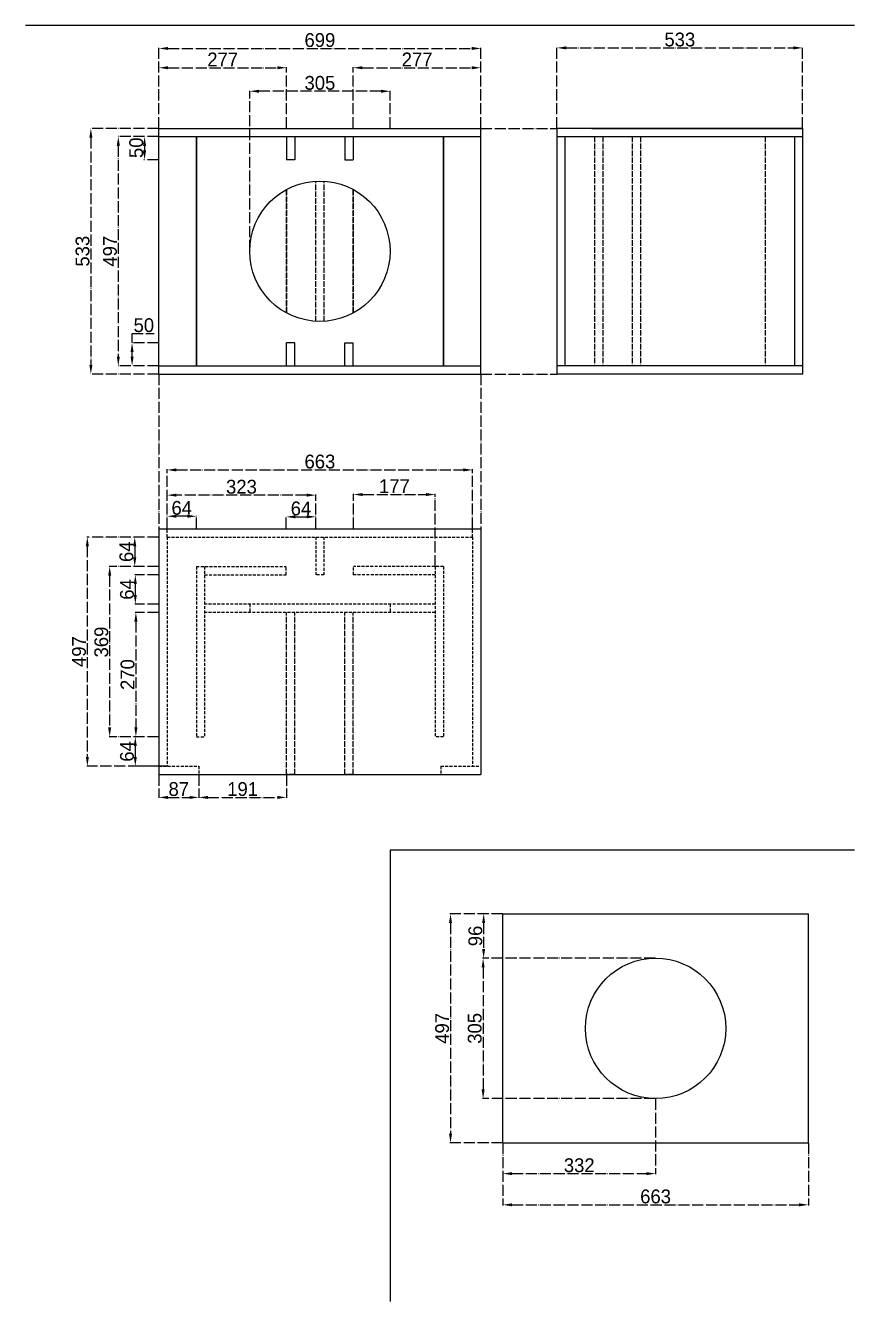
# Model space of a CAD drawing. Header units: millimetres. Extents: x -5727 to 14380, y -5693 to 6274.
# Drawn here: x 4021 to 5821, y -2889 to -119 of the extents above; entities that cross this region are included whole.
import ezdxf

# ---------------------------------------------------------------- set-up
doc = ezdxf.new("R2010")
doc.units = ezdxf.units.MM
for name, pattern in [('ACAD_ISO02W100', [15, 12, -3]), ('ACAD_ISO04W100', [30, 24, -3, 0, -3]), ('HIDDEN', [9.525, 6.35, -3.175])]:
    doc.linetypes.add(name, pattern=pattern)
doc.layers.add('Interior', color=7, linetype='HIDDEN')
doc.layers.add('Linhas apoio', color=8, linetype='ACAD_ISO04W100', transparency=0.3)
doc.dimstyles.new('roy-1', dxfattribs={"dimtxt": 30, "dimasz": 20, "dimexe": 1.25, "dimexo": 0.625, "dimgap": 3, "dimtad": 3, "dimtoh": 1, "dimdec": 0, "dimtxsty": 'Standard', "dimcen": 2.5, "dimadec": 0, "dimazin": 0, "dimtfac": 1, "dimtdec": 0, "dimtmove": 0, "dimatfit": 2, "dimfxl": 1, "dimarcsym": 0})

# ---------------------------------------------------------------- blocks, each defined once
blk = doc.blocks.new('*D117')
at = {"layer": 'Defpoints', "color": 0, "transparency": 16777216}
for p in [(4310.4, -341.8), (4162.8, -875.2), (4310.4, -875.2)]:
    blk.add_point(p, dxfattribs=at)
at = {"layer": 'Linhas apoio', "color": 0, "linetype": 'ACAD_ISO04W100', "lineweight": -2, "transparency": 16777216}
for p, q in [((4309.7, -341.8), (4161.6, -341.8)), ((4162.8, -361.8), (4162.8, -855.2)), ((4309.7, -875.2), (4161.6, -875.2))]:
    blk.add_line(p, q, dxfattribs=at)
at = {"layer": 'Linhas apoio', "color": 0, "transparency": 16777216}
for points in [[(4159.5, -361.8), (4166.1, -361.8), (4162.8, -341.8)], [(4159.5, -855.2), (4166.1, -855.2), (4162.8, -875.2)]]:
    blk.add_solid(points, dxfattribs=at)
at = {"layer": 'Linhas apoio', "color": 0, "transparency": 16777216, "insert": (4144.8, -608.5), "char_height": 30, "attachment_point": 5, "rotation": 90}
blk.add_mtext('533', dxfattribs=at)
blk = doc.blocks.new('*D118')
at = {"layer": 'Defpoints', "color": 0, "transparency": 16777216}
for p in [(4310.4, -359.8), (4222.4, -857.2), (4310.4, -857.2)]:
    blk.add_point(p, dxfattribs=at)
at = {"layer": 'Linhas apoio', "color": 0, "linetype": 'ACAD_ISO04W100', "lineweight": -2, "transparency": 16777216}
for p, q in [((4309.7, -359.8), (4221.1, -359.8)), ((4222.4, -379.8), (4222.4, -837.2)), ((4309.7, -857.2), (4221.1, -857.2))]:
    blk.add_line(p, q, dxfattribs=at)
at = {"layer": 'Linhas apoio', "color": 0, "transparency": 16777216}
for points in [[(4219, -379.8), (4225.7, -379.8), (4222.4, -359.8)], [(4219, -837.2), (4225.7, -837.2), (4222.4, -857.2)]]:
    blk.add_solid(points, dxfattribs=at)
at = {"layer": 'Linhas apoio', "color": 0, "transparency": 16777216, "insert": (4204.4, -608.5), "char_height": 30, "attachment_point": 5, "rotation": 90}
blk.add_mtext('497', dxfattribs=at)
blk = doc.blocks.new('*D119')
at = {"layer": 'Defpoints', "color": 0, "transparency": 16777216}
for p in [(4587.6, -210.2), (4310.4, -341.8), (4587.6, -341.8)]:
    blk.add_point(p, dxfattribs=at)
at = {"layer": 'Linhas apoio', "color": 0, "linetype": 'ACAD_ISO04W100', "lineweight": -2, "transparency": 16777216}
for p, q in [((4310.4, -341.2), (4310.4, -209)), ((4330.4, -210.2), (4567.6, -210.2)), ((4587.6, -341.2), (4587.6, -209))]:
    blk.add_line(p, q, dxfattribs=at)
at = {"layer": 'Linhas apoio', "color": 0, "transparency": 16777216}
for points in [[(4330.4, -206.9), (4330.4, -213.6), (4310.4, -210.2)], [(4567.6, -206.9), (4567.6, -213.6), (4587.6, -210.2)]]:
    blk.add_solid(points, dxfattribs=at)
at = {"layer": 'Linhas apoio', "color": 0, "transparency": 16777216, "insert": (4449, -192.2), "char_height": 30, "attachment_point": 5}
blk.add_mtext('277', dxfattribs=at)
blk = doc.blocks.new('*D120')
at = {"layer": 'Defpoints', "color": 0, "transparency": 16777216}
for p in [(4310.4, -359.8), (4279.4, -409.8), (4310.4, -409.8)]:
    blk.add_point(p, dxfattribs=at)
at = {"layer": 'Linhas apoio', "color": 0, "linetype": 'ACAD_ISO04W100', "lineweight": -2, "transparency": 16777216}
for p, q in [((4309.7, -359.8), (4278.1, -359.8)), ((4279.4, -379.8), (4279.4, -389.8)), ((4309.7, -409.8), (4278.1, -409.8))]:
    blk.add_line(p, q, dxfattribs=at)
at = {"layer": 'Linhas apoio', "color": 0, "transparency": 16777216}
for points in [[(4276, -379.8), (4282.7, -379.8), (4279.4, -359.8)], [(4276, -389.8), (4282.7, -389.8), (4279.4, -409.8)]]:
    blk.add_solid(points, dxfattribs=at)
at = {"layer": 'Linhas apoio', "color": 0, "transparency": 16777216, "insert": (4261.4, -383.9), "char_height": 30, "attachment_point": 5, "rotation": 90}
blk.add_mtext('50', dxfattribs=at)
blk = doc.blocks.new('*D121')
at = {"layer": 'Defpoints', "color": 0, "transparency": 16777216}
for p in [(5009.8, -210.2), (4732.6, -341.8), (5009.8, -341.8)]:
    blk.add_point(p, dxfattribs=at)
at = {"layer": 'Linhas apoio', "color": 0, "linetype": 'ACAD_ISO04W100', "lineweight": -2, "transparency": 16777216}
for p, q in [((4732.6, -341.2), (4732.6, -209)), ((4752.6, -210.2), (4989.8, -210.2)), ((5009.8, -341.2), (5009.8, -209))]:
    blk.add_line(p, q, dxfattribs=at)
at = {"layer": 'Linhas apoio', "color": 0, "transparency": 16777216}
for points in [[(4752.6, -206.9), (4752.6, -213.6), (4732.6, -210.2)], [(4989.8, -206.9), (4989.8, -213.6), (5009.8, -210.2)]]:
    blk.add_solid(points, dxfattribs=at)
at = {"layer": 'Linhas apoio', "color": 0, "transparency": 16777216, "insert": (4871.2, -192.2), "char_height": 30, "attachment_point": 5}
blk.add_mtext('277', dxfattribs=at)
blk = doc.blocks.new('*D123')
at = {"layer": 'Defpoints', "color": 0, "transparency": 16777216}
for p in [(4310.4, -1229), (4155.1, -1726.4), (4328.4, -1726.4)]:
    blk.add_point(p, dxfattribs=at)
at = {"layer": 'Linhas apoio', "color": 0, "linetype": 'ACAD_ISO04W100', "lineweight": -2, "transparency": 16777216}
for p, q in [((4309.7, -1229), (4153.9, -1229)), ((4155.1, -1249), (4155.1, -1706.4)), ((4327.7, -1726.4), (4153.9, -1726.4))]:
    blk.add_line(p, q, dxfattribs=at)
at = {"layer": 'Linhas apoio', "color": 0, "transparency": 16777216}
for points in [[(4151.8, -1249), (4158.5, -1249), (4155.1, -1229)], [(4151.8, -1706.4), (4158.5, -1706.4), (4155.1, -1726.4)]]:
    blk.add_solid(points, dxfattribs=at)
at = {"layer": 'Linhas apoio', "color": 0, "transparency": 16777216, "insert": (4137.1, -1477.7), "char_height": 30, "attachment_point": 5, "rotation": 90}
blk.add_mtext('497', dxfattribs=at)
blk = doc.blocks.new('*D124')
at = {"layer": 'Defpoints', "color": 0, "transparency": 16777216}
for p in [(4310.4, -1293), (4203.6, -1662.4), (4310.4, -1662.4)]:
    blk.add_point(p, dxfattribs=at)
at = {"layer": 'Linhas apoio', "color": 0, "linetype": 'ACAD_ISO04W100', "lineweight": -2, "transparency": 16777216}
for p, q in [((4309.7, -1293), (4202.4, -1293)), ((4203.6, -1313), (4203.6, -1642.4)), ((4309.7, -1662.4), (4202.4, -1662.4))]:
    blk.add_line(p, q, dxfattribs=at)
at = {"layer": 'Linhas apoio', "color": 0, "transparency": 16777216}
for points in [[(4200.3, -1313), (4207, -1313), (4203.6, -1293)], [(4200.3, -1642.4), (4207, -1642.4), (4203.6, -1662.4)]]:
    blk.add_solid(points, dxfattribs=at)
at = {"layer": 'Linhas apoio', "color": 0, "transparency": 16777216, "insert": (4185.6, -1457), "char_height": 30, "attachment_point": 5, "rotation": 90}
blk.add_mtext('369', dxfattribs=at)
blk = doc.blocks.new('*D125')
at = {"layer": 'Defpoints', "color": 0, "transparency": 16777216}
for p in [(4310.4, -1311), (4259.3, -1374.5), (4310.4, -1374.5)]:
    blk.add_point(p, dxfattribs=at)
at = {"layer": 'Linhas apoio', "color": 0, "linetype": 'ACAD_ISO04W100', "lineweight": -2, "transparency": 16777216}
for p, q in [((4309.7, -1311), (4258.1, -1311)), ((4259.3, -1331), (4259.3, -1354.5)), ((4309.7, -1374.5), (4258.1, -1374.5))]:
    blk.add_line(p, q, dxfattribs=at)
at = {"layer": 'Linhas apoio', "color": 0, "transparency": 16777216}
for points in [[(4256, -1331), (4262.6, -1331), (4259.3, -1311)], [(4256, -1354.5), (4262.6, -1354.5), (4259.3, -1374.5)]]:
    blk.add_solid(points, dxfattribs=at)
at = {"layer": 'Linhas apoio', "color": 0, "transparency": 16777216, "insert": (4241.3, -1342.8), "char_height": 30, "attachment_point": 5, "rotation": 90}
blk.add_mtext('64', dxfattribs=at)
blk = doc.blocks.new('*D126')
at = {"layer": 'Defpoints', "color": 0, "transparency": 16777216}
for p in [(4310.4, -1392.5), (4260.6, -1662.4), (4310.4, -1662.4)]:
    blk.add_point(p, dxfattribs=at)
at = {"layer": 'Linhas apoio', "color": 0, "linetype": 'ACAD_ISO04W100', "lineweight": -2, "transparency": 16777216}
for p, q in [((4309.7, -1392.5), (4259.3, -1392.5)), ((4260.6, -1412.5), (4260.6, -1642.4)), ((4309.7, -1662.4), (4259.3, -1662.4))]:
    blk.add_line(p, q, dxfattribs=at)
at = {"layer": 'Linhas apoio', "color": 0, "transparency": 16777216}
for points in [[(4257.2, -1412.5), (4263.9, -1412.5), (4260.6, -1392.5)], [(4257.2, -1642.4), (4263.9, -1642.4), (4260.6, -1662.4)]]:
    blk.add_solid(points, dxfattribs=at)
at = {"layer": 'Linhas apoio', "color": 0, "transparency": 16777216, "insert": (4242.6, -1527.5), "char_height": 30, "attachment_point": 5, "rotation": 90}
blk.add_mtext('270', dxfattribs=at)
blk = doc.blocks.new('*D127')
at = {"layer": 'Defpoints', "color": 0, "transparency": 16777216}
for p in [(4651.3, -1185.1), (4586.8, -1211), (4651.3, -1211)]:
    blk.add_point(p, dxfattribs=at)
at = {"layer": 'Linhas apoio', "color": 0, "linetype": 'ACAD_ISO04W100', "lineweight": -2, "transparency": 16777216}
for p, q in [((4586.8, -1210.4), (4586.8, -1183.9)), ((4606.8, -1185.1), (4631.3, -1185.1)), ((4651.3, -1210.4), (4651.3, -1183.9))]:
    blk.add_line(p, q, dxfattribs=at)
at = {"layer": 'Linhas apoio', "color": 0, "transparency": 16777216}
for points in [[(4606.8, -1181.8), (4606.8, -1188.4), (4586.8, -1185.1)], [(4631.3, -1181.8), (4631.3, -1188.4), (4651.3, -1185.1)]]:
    blk.add_solid(points, dxfattribs=at)
at = {"layer": 'Linhas apoio', "color": 0, "transparency": 16777216, "insert": (4619, -1167.1), "char_height": 30, "attachment_point": 5}
blk.add_mtext('64', dxfattribs=at)
blk = doc.blocks.new('*D128')
at = {"layer": 'Defpoints', "color": 0, "transparency": 16777216}
for p in [(4310.4, -1229), (4258.1, -1293), (4310.4, -1293)]:
    blk.add_point(p, dxfattribs=at)
at = {"layer": 'Linhas apoio', "color": 0, "linetype": 'ACAD_ISO04W100', "lineweight": -2, "transparency": 16777216}
for p, q in [((4309.7, -1229), (4256.8, -1229)), ((4258.1, -1249), (4258.1, -1273)), ((4309.7, -1293), (4256.8, -1293))]:
    blk.add_line(p, q, dxfattribs=at)
at = {"layer": 'Linhas apoio', "color": 0, "transparency": 16777216}
for points in [[(4254.7, -1249), (4261.4, -1249), (4258.1, -1229)], [(4254.7, -1273), (4261.4, -1273), (4258.1, -1293)]]:
    blk.add_solid(points, dxfattribs=at)
at = {"layer": 'Linhas apoio', "color": 0, "transparency": 16777216, "insert": (4240.1, -1261), "char_height": 30, "attachment_point": 5, "rotation": 90}
blk.add_mtext('64', dxfattribs=at)
blk = doc.blocks.new('*D129')
at = {"layer": 'Defpoints', "color": 0, "transparency": 16777216}
for p in [(4328.4, -1183.9), (4328.4, -1211), (4391.9, -1211)]:
    blk.add_point(p, dxfattribs=at)
at = {"layer": 'Linhas apoio', "color": 0, "linetype": 'ACAD_ISO04W100', "lineweight": -2, "transparency": 16777216}
for p, q in [((4328.4, -1210.4), (4328.4, -1182.6)), ((4371.9, -1183.9), (4348.4, -1183.9)), ((4391.9, -1210.4), (4391.9, -1182.6))]:
    blk.add_line(p, q, dxfattribs=at)
at = {"layer": 'Linhas apoio', "color": 0, "transparency": 16777216}
for points in [[(4348.4, -1180.5), (4348.4, -1187.2), (4328.4, -1183.9)], [(4371.9, -1180.5), (4371.9, -1187.2), (4391.9, -1183.9)]]:
    blk.add_solid(points, dxfattribs=at)
at = {"layer": 'Linhas apoio', "color": 0, "transparency": 16777216, "insert": (4360.1, -1165.9), "char_height": 30, "attachment_point": 5}
blk.add_mtext('64', dxfattribs=at)
blk = doc.blocks.new('*D135')
at = {"layer": 'Defpoints', "color": 0, "transparency": 16777216}
for p in [(4328.4, -1138), (4328.4, -1211), (4651.3, -1211)]:
    blk.add_point(p, dxfattribs=at)
at = {"layer": 'Linhas apoio', "color": 0, "linetype": 'ACAD_ISO04W100', "lineweight": -2, "transparency": 16777216}
for p, q in [((4328.4, -1210.4), (4328.4, -1136.7)), ((4631.3, -1138), (4348.4, -1138)), ((4651.3, -1210.4), (4651.3, -1136.7))]:
    blk.add_line(p, q, dxfattribs=at)
at = {"layer": 'Linhas apoio', "color": 0, "transparency": 16777216}
for points in [[(4348.4, -1134.7), (4348.4, -1141.3), (4328.4, -1138)], [(4631.3, -1134.7), (4631.3, -1141.3), (4651.3, -1138)]]:
    blk.add_solid(points, dxfattribs=at)
at = {"layer": 'Linhas apoio', "color": 0, "transparency": 16777216, "insert": (4489.8, -1120), "char_height": 30, "attachment_point": 5}
blk.add_mtext('323', dxfattribs=at)
blk = doc.blocks.new('*D136')
at = {"layer": 'Defpoints', "color": 0, "transparency": 16777216}
for p in [(4507.7, -261.2), (4812.5, -341.8), (4507.7, -608.5)]:
    blk.add_point(p, dxfattribs=at)
at = {"layer": 'Linhas apoio', "color": 0, "linetype": 'ACAD_ISO04W100', "lineweight": -2, "transparency": 16777216}
for p, q in [((4507.7, -607.9), (4507.7, -260)), ((4792.5, -261.2), (4527.7, -261.2)), ((4812.5, -341.2), (4812.5, -260))]:
    blk.add_line(p, q, dxfattribs=at)
at = {"layer": 'Linhas apoio', "color": 0, "transparency": 16777216}
for points in [[(4527.7, -257.9), (4527.7, -264.6), (4507.7, -261.2)], [(4792.5, -257.9), (4792.5, -264.6), (4812.5, -261.2)]]:
    blk.add_solid(points, dxfattribs=at)
at = {"layer": 'Linhas apoio', "color": 0, "transparency": 16777216, "insert": (4660.1, -243.2), "char_height": 30, "attachment_point": 5}
blk.add_mtext('305', dxfattribs=at)
blk = doc.blocks.new('*D137')
at = {"layer": 'Defpoints', "color": 0, "transparency": 16777216}
for p in [(4310.4, -1662.4), (4259.3, -1726.4), (4310.4, -1726.4)]:
    blk.add_point(p, dxfattribs=at)
at = {"layer": 'Linhas apoio', "color": 0, "linetype": 'ACAD_ISO04W100', "lineweight": -2, "transparency": 16777216}
for p, q in [((4309.7, -1662.4), (4258.1, -1662.4)), ((4259.3, -1682.4), (4259.3, -1706.4)), ((4309.7, -1726.4), (4258.1, -1726.4))]:
    blk.add_line(p, q, dxfattribs=at)
at = {"layer": 'Linhas apoio', "color": 0, "transparency": 16777216}
for points in [[(4256, -1682.4), (4262.6, -1682.4), (4259.3, -1662.4)], [(4256, -1706.4), (4262.6, -1706.4), (4259.3, -1726.4)]]:
    blk.add_solid(points, dxfattribs=at)
at = {"layer": 'Linhas apoio', "color": 0, "transparency": 16777216, "insert": (4241.3, -1694.4), "char_height": 30, "attachment_point": 5, "rotation": 90}
blk.add_mtext('64', dxfattribs=at)
blk = doc.blocks.new('*D138')
at = {"layer": 'Defpoints', "color": 0, "transparency": 16777216}
for p in [(5009.8, -168.3), (4310.4, -341.8), (5009.8, -341.8)]:
    blk.add_point(p, dxfattribs=at)
at = {"layer": 'Linhas apoio', "color": 0, "linetype": 'ACAD_ISO04W100', "lineweight": -2, "transparency": 16777216}
for p, q in [((4310.4, -341.2), (4310.4, -167.1)), ((4330.4, -168.3), (4989.8, -168.3)), ((5009.8, -341.2), (5009.8, -167.1))]:
    blk.add_line(p, q, dxfattribs=at)
at = {"layer": 'Linhas apoio', "color": 0, "transparency": 16777216}
for points in [[(4330.4, -165), (4330.4, -171.6), (4310.4, -168.3)], [(4989.8, -165), (4989.8, -171.6), (5009.8, -168.3)]]:
    blk.add_solid(points, dxfattribs=at)
at = {"layer": 'Linhas apoio', "color": 0, "transparency": 16777216, "insert": (4660.1, -150.3), "char_height": 30, "attachment_point": 5}
blk.add_mtext('699', dxfattribs=at)
blk = doc.blocks.new('*D140')
at = {"layer": 'Defpoints', "color": 0, "transparency": 16777216}
for p in [(5057.3, -2046.9), (4943.7, -2544.3), (5057.3, -2544.3)]:
    blk.add_point(p, dxfattribs=at)
at = {"layer": 'Linhas apoio', "color": 0, "linetype": 'ACAD_ISO04W100', "lineweight": -2, "transparency": 16777216}
for p, q in [((5056.7, -2046.9), (4942.5, -2046.9)), ((4943.7, -2066.9), (4943.7, -2524.3)), ((5056.7, -2544.3), (4942.5, -2544.3))]:
    blk.add_line(p, q, dxfattribs=at)
at = {"layer": 'Linhas apoio', "color": 0, "transparency": 16777216}
for points in [[(4940.4, -2066.9), (4947, -2066.9), (4943.7, -2046.9)], [(4940.4, -2524.3), (4947, -2524.3), (4943.7, -2544.3)]]:
    blk.add_solid(points, dxfattribs=at)
at = {"layer": 'Linhas apoio', "color": 0, "transparency": 16777216, "insert": (4925.7, -2295.6), "char_height": 30, "attachment_point": 5, "rotation": 90}
blk.add_mtext('497', dxfattribs=at)
blk = doc.blocks.new('*D141')
at = {"layer": 'Defpoints', "color": 0, "transparency": 16777216}
for p in [(5389, -2143.2), (5014.5, -2448), (5389, -2448)]:
    blk.add_point(p, dxfattribs=at)
at = {"layer": 'Linhas apoio', "color": 0, "linetype": 'ACAD_ISO04W100', "lineweight": -2, "transparency": 16777216}
for p, q in [((5388.4, -2143.2), (5013.3, -2143.2)), ((5014.5, -2163.2), (5014.5, -2428)), ((5388.4, -2448), (5013.3, -2448))]:
    blk.add_line(p, q, dxfattribs=at)
at = {"layer": 'Linhas apoio', "color": 0, "transparency": 16777216}
for points in [[(5011.2, -2163.2), (5017.8, -2163.2), (5014.5, -2143.2)], [(5011.2, -2428), (5017.8, -2428), (5014.5, -2448)]]:
    blk.add_solid(points, dxfattribs=at)
at = {"layer": 'Linhas apoio', "color": 0, "transparency": 16777216, "insert": (4996.5, -2295.6), "char_height": 30, "attachment_point": 5, "rotation": 90}
blk.add_mtext('305', dxfattribs=at)
blk = doc.blocks.new('*D142')
at = {"layer": 'Defpoints', "color": 0, "transparency": 16777216}
for p in [(5057.3, -2544.3), (5720.7, -2544.3), (5720.7, -2678.7)]:
    blk.add_point(p, dxfattribs=at)
at = {"layer": 'Linhas apoio', "color": 0, "linetype": 'ACAD_ISO04W100', "lineweight": -2, "transparency": 16777216}
for p, q in [((5057.3, -2544.9), (5057.3, -2679.9)), ((5720.7, -2544.9), (5720.7, -2679.9)), ((5077.3, -2678.7), (5700.7, -2678.7))]:
    blk.add_line(p, q, dxfattribs=at)
at = {"layer": 'Linhas apoio', "color": 0, "transparency": 16777216}
for points in [[(5077.3, -2675.4), (5077.3, -2682), (5057.3, -2678.7)], [(5700.7, -2675.4), (5700.7, -2682), (5720.7, -2678.7)]]:
    blk.add_solid(points, dxfattribs=at)
at = {"layer": 'Linhas apoio', "color": 0, "transparency": 16777216, "insert": (5389, -2660.7), "char_height": 30, "attachment_point": 5}
blk.add_mtext('663', dxfattribs=at)
blk = doc.blocks.new('*D143')
at = {"layer": 'Defpoints', "color": 0, "transparency": 16777216}
for p in [(5389, -2448), (5057.3, -2544.3), (5389, -2611)]:
    blk.add_point(p, dxfattribs=at)
at = {"layer": 'Linhas apoio', "color": 0, "linetype": 'ACAD_ISO04W100', "lineweight": -2, "transparency": 16777216}
for p, q in [((5389, -2448.6), (5389, -2612.2)), ((5057.3, -2544.9), (5057.3, -2612.2)), ((5077.3, -2611), (5369, -2611))]:
    blk.add_line(p, q, dxfattribs=at)
at = {"layer": 'Linhas apoio', "color": 0, "transparency": 16777216}
for points in [[(5077.3, -2607.7), (5077.3, -2614.3), (5057.3, -2611)], [(5369, -2607.7), (5369, -2614.3), (5389, -2611)]]:
    blk.add_solid(points, dxfattribs=at)
at = {"layer": 'Linhas apoio', "color": 0, "transparency": 16777216, "insert": (5223.2, -2593), "char_height": 30, "attachment_point": 5}
blk.add_mtext('332', dxfattribs=at)
blk = doc.blocks.new('*D144')
at = {"layer": 'Defpoints', "color": 0, "transparency": 16777216}
for p in [(5057.3, -2046.9), (5015.7, -2143.2), (5057.3, -2143.2)]:
    blk.add_point(p, dxfattribs=at)
at = {"layer": 'Linhas apoio', "color": 0, "linetype": 'ACAD_ISO04W100', "lineweight": -2, "transparency": 16777216}
for p, q in [((5056.7, -2046.9), (5014.4, -2046.9)), ((5015.7, -2066.9), (5015.7, -2123.2)), ((5056.7, -2143.2), (5014.4, -2143.2))]:
    blk.add_line(p, q, dxfattribs=at)
at = {"layer": 'Linhas apoio', "color": 0, "transparency": 16777216}
for points in [[(5012.3, -2066.9), (5019, -2066.9), (5015.7, -2046.9)], [(5012.3, -2123.2), (5019, -2123.2), (5015.7, -2143.2)]]:
    blk.add_solid(points, dxfattribs=at)
at = {"layer": 'Linhas apoio', "color": 0, "transparency": 16777216, "insert": (4997.7, -2095), "char_height": 30, "attachment_point": 5, "rotation": 90}
blk.add_mtext('96', dxfattribs=at)
blk = doc.blocks.new('*D202')
at = {"layer": 'Defpoints', "color": 0, "transparency": 16777216}
for p in [(4910.3, -1136.7), (4733.3, -1211), (4910.3, -1293)]:
    blk.add_point(p, dxfattribs=at)
at = {"layer": 'Linhas apoio', "color": 0, "linetype": 'ACAD_ISO04W100', "lineweight": -2, "transparency": 16777216}
for p, q in [((4733.3, -1210.4), (4733.3, -1135.5)), ((4910.3, -1292.4), (4910.3, -1135.5)), ((4753.3, -1136.7), (4890.3, -1136.7))]:
    blk.add_line(p, q, dxfattribs=at)
at = {"layer": 'Linhas apoio', "color": 0, "transparency": 16777216}
for points in [[(4753.3, -1133.4), (4753.3, -1140.1), (4733.3, -1136.7)], [(4890.3, -1133.4), (4890.3, -1140.1), (4910.3, -1136.7)]]:
    blk.add_solid(points, dxfattribs=at)
at = {"layer": 'Linhas apoio', "color": 0, "transparency": 16777216, "insert": (4821.8, -1118.7), "char_height": 30, "attachment_point": 5}
blk.add_mtext('177', dxfattribs=at)
blk = doc.blocks.new('*D265')
at = {"layer": 'Defpoints', "color": 0, "transparency": 16777216}
for p in [(5708.3, -167.1), (5174.9, -341.8), (5708.3, -341.8)]:
    blk.add_point(p, dxfattribs=at)
at = {"layer": 'Linhas apoio', "color": 0, "linetype": 'ACAD_ISO04W100', "lineweight": -2, "transparency": 16777216}
for p, q in [((5174.9, -341.2), (5174.9, -165.8)), ((5708.3, -341.2), (5708.3, -165.8)), ((5194.9, -167.1), (5688.3, -167.1))]:
    blk.add_line(p, q, dxfattribs=at)
at = {"layer": 'Linhas apoio', "color": 0, "transparency": 16777216}
for points in [[(5194.9, -163.7), (5194.9, -170.4), (5174.9, -167.1)], [(5688.3, -163.7), (5688.3, -170.4), (5708.3, -167.1)]]:
    blk.add_solid(points, dxfattribs=at)
at = {"layer": 'Linhas apoio', "color": 0, "transparency": 16777216, "insert": (5441.6, -149.1), "char_height": 30, "attachment_point": 5}
blk.add_mtext('533', dxfattribs=at)
blk = doc.blocks.new('*D266')
at = {"layer": 'Defpoints', "color": 0, "transparency": 16777216}
for p in [(4991.8, -1083.3), (4328.4, -1211), (4991.8, -1211)]:
    blk.add_point(p, dxfattribs=at)
at = {"layer": 'Linhas apoio', "color": 0, "linetype": 'ACAD_ISO04W100', "lineweight": -2, "transparency": 16777216}
for p, q in [((4328.4, -1210.4), (4328.4, -1082)), ((4348.4, -1083.3), (4971.8, -1083.3)), ((4991.8, -1210.4), (4991.8, -1082))]:
    blk.add_line(p, q, dxfattribs=at)
at = {"layer": 'Linhas apoio', "color": 0, "transparency": 16777216}
for points in [[(4348.4, -1080), (4348.4, -1086.6), (4328.4, -1083.3)], [(4971.8, -1080), (4971.8, -1086.6), (4991.8, -1083.3)]]:
    blk.add_solid(points, dxfattribs=at)
at = {"layer": 'Linhas apoio', "color": 0, "transparency": 16777216, "insert": (4660.1, -1065.3), "char_height": 30, "attachment_point": 5}
blk.add_mtext('663', dxfattribs=at)
blk = doc.blocks.new('*D269')
at = {"layer": 'Defpoints', "color": 0, "transparency": 16777216}
for p in [(4397, -1744.4), (4587.6, -1744.4), (4587.6, -1794.3)]:
    blk.add_point(p, dxfattribs=at)
at = {"layer": 'Linhas apoio', "color": 0, "linetype": 'ACAD_ISO04W100', "lineweight": -2, "transparency": 16777216}
for p, q in [((4397, -1745.1), (4397, -1795.5)), ((4587.6, -1745.1), (4587.6, -1795.5)), ((4417, -1794.3), (4567.6, -1794.3))]:
    blk.add_line(p, q, dxfattribs=at)
at = {"layer": 'Linhas apoio', "color": 0, "transparency": 16777216}
for points in [[(4417, -1790.9), (4417, -1797.6), (4397, -1794.3)], [(4567.6, -1790.9), (4567.6, -1797.6), (4587.6, -1794.3)]]:
    blk.add_solid(points, dxfattribs=at)
at = {"layer": 'Linhas apoio', "color": 0, "transparency": 16777216, "insert": (4492.3, -1776.3), "char_height": 30, "attachment_point": 5}
blk.add_mtext('191', dxfattribs=at)
blk = doc.blocks.new('*D270')
at = {"layer": 'Defpoints', "color": 0, "transparency": 16777216}
for p in [(4310.4, -1744.4), (4397, -1744.4), (4397, -1794.3)]:
    blk.add_point(p, dxfattribs=at)
at = {"layer": 'Linhas apoio', "color": 0, "linetype": 'ACAD_ISO04W100', "lineweight": -2, "transparency": 16777216}
for p, q in [((4310.4, -1745.1), (4310.4, -1795.5)), ((4397, -1745.1), (4397, -1795.5)), ((4330.4, -1794.3), (4377, -1794.3))]:
    blk.add_line(p, q, dxfattribs=at)
at = {"layer": 'Linhas apoio', "color": 0, "transparency": 16777216}
for points in [[(4330.4, -1790.9), (4330.4, -1797.6), (4310.4, -1794.3)], [(4377, -1790.9), (4377, -1797.6), (4397, -1794.3)]]:
    blk.add_solid(points, dxfattribs=at)
at = {"layer": 'Linhas apoio', "color": 0, "transparency": 16777216, "insert": (4353.7, -1776.3), "char_height": 30, "attachment_point": 5}
blk.add_mtext('87', dxfattribs=at)
blk = doc.blocks.new('*D271')
at = {"layer": 'Defpoints', "color": 0, "transparency": 16777216}
for p in [(4252.3, -807.2), (4310.4, -807.2), (4310.4, -857.2)]:
    blk.add_point(p, dxfattribs=at)
at = {"layer": 'Linhas apoio', "color": 0, "linetype": 'ACAD_ISO04W100', "lineweight": -2, "transparency": 16777216}
for p, q in [((4252.3, -807.2), (4252.3, -787.2)), ((4252.3, -787.2), (4300.3, -787.2)), ((4309.7, -807.2), (4251.1, -807.2)), ((4252.3, -837.2), (4252.3, -827.2)), ((4309.7, -857.2), (4251.1, -857.2))]:
    blk.add_line(p, q, dxfattribs=at)
at = {"layer": 'Linhas apoio', "color": 0, "transparency": 16777216}
for points in [[(4249, -827.2), (4255.6, -827.2), (4252.3, -807.2)], [(4249, -837.2), (4255.6, -837.2), (4252.3, -857.2)]]:
    blk.add_solid(points, dxfattribs=at)
at = {"layer": 'Linhas apoio', "color": 0, "transparency": 16777216, "insert": (4277.8, -769.2), "char_height": 30, "attachment_point": 5}
blk.add_mtext('50', dxfattribs=at)

msp = doc.modelspace()

# ---------------------------------------------------------------- linework, layer by layer
for p, q in [((5820.886, -118.531), (4020.886, -118.531)), ((4310.372, -875.202), (4310.372, -341.802)), ((4310.372, -341.802), (5009.772, -341.802)), ((4310.372, -359.802), (5009.772, -359.802)), ((4391.872, -857.202), (4391.872, -359.802)), ((4391.872, -359.802), (4391.872, -857.202)), ((4587.572, -359.802), (4587.572, -409.802)), ((4605.572, -359.802), (4605.572, -409.802)), ((4714.572, -359.802), (4714.572, -409.802)), ((4732.572, -359.802), (4732.572, -409.802)), ((4928.272, -857.202), (4928.272, -359.802)), ((4928.272, -359.802), (4928.272, -857.202)), ((5009.772, -875.202), (5009.772, -341.802)), ((5174.948, -875.202), (5174.948, -341.802)), ((5708.348, -341.802), (5174.948, -341.802)), ((5174.948, -359.802), (5708.348, -359.802)), ((5192.948, -857.202), (5192.948, -359.802)), ((5250.348, -341.802), (5708.348, -341.802)), ((5690.348, -359.802), (5690.348, -857.202)), ((5708.348, -341.802), (5708.348, -875.202)), ((4605.572, -409.802), (4587.572, -409.802)), ((4714.572, -409.802), (4732.572, -409.802)), ((5009.772, -875.202), (5009.772, -571.202)), ((4587.572, -857.202), (4587.572, -807.202)), ((4605.572, -807.202), (4587.572, -807.202)), ((4605.572, -857.202), (4605.572, -807.202)), ((4714.572, -857.202), (4714.572, -807.202)), ((4714.572, -807.202), (4732.572, -807.202)), ((4732.572, -857.202), (4732.572, -807.202)), ((4310.372, -857.202), (5009.772, -857.202)), ((5708.348, -857.202), (5174.948, -857.202)), ((4310.372, -875.202), (5009.772, -875.202)), ((5708.348, -875.202), (5174.948, -875.202)), ((4310.372, -1211.03), (5009.772, -1211.03)), ((4310.372, -1211.03), (4310.372, -1744.43)), ((5009.772, -1211.03), (5009.772, -1744.43)), ((4310.372, -1744.43), (4396.978, -1744.43)), ((4396.978, -1744.43), (4922.772, -1744.43)), ((4922.772, -1744.43), (5009.772, -1744.43)), ((5820.886, -1908.998), (4812.88, -1908.998)), ((4812.88, -1908.998), (4812.88, -2888.531)), ((5057.314, -2544.291), (5057.314, -2046.891)), ((5057.314, -2046.891), (5720.714, -2046.891)), ((5720.714, -2544.291), (5720.714, -2046.891)), ((5057.314, -2544.291), (5720.714, -2544.291))]:
    msp.add_line(p, q)
at = {"linetype": 'ACAD_ISO02W100', "transparency": 33554585}
for p, q in [((5256.448, -359.802), (5256.448, -857.202)), ((5274.448, -359.802), (5274.448, -857.202)), ((5337.948, -359.802), (5337.948, -857.202)), ((5355.948, -359.802), (5355.948, -857.202)), ((5626.848, -359.802), (5626.848, -857.202)), ((4651.072, -760.636), (4651.072, -456.368)), ((4669.072, -760.636), (4669.072, -456.368)), ((4587.572, -742.553), (4587.572, -474.452)), ((4587.572, -474.452), (4587.572, -742.553)), ((4732.572, -742.553), (4732.572, -474.452)), ((4732.572, -474.452), (4732.572, -742.553))]:
    msp.add_line(p, q, dxfattribs=at)
at = {"linetype": 'ACAD_ISO02W100'}
for p, q in [((4605.572, -1744.43), (4587.572, -1744.43)), ((4732.572, -1744.43), (4714.572, -1744.43))]:
    msp.add_line(p, q, dxfattribs=at)
for centre in [(4660.072, -608.502), (5389.014, -2295.591)]:
    msp.add_circle(centre, 152.4)
at = {"layer": 'Interior'}
for p, q in [((4328.372, -1229.03), (4328.372, -1211.03)), ((4991.772, -1229.03), (4991.772, -1211.03)), ((4328.372, -1229.03), (4991.772, -1229.03)), ((4328.372, -1229.03), (4328.372, -1726.43)), ((4651.269, -1229.03), (4651.269, -1311.03)), ((4668.779, -1229.03), (4668.875, -1311.03)), ((4991.772, -1229.03), (4991.772, -1726.43)), ((4391.872, -1293.03), (4391.872, -1662.43)), ((4391.872, -1293.03), (4586.816, -1293.03)), ((4409.872, -1293.03), (4409.872, -1662.43)), ((4586.816, -1311.03), (4586.816, -1293.03)), ((4928.272, -1293.03), (4733.327, -1293.03)), ((4733.327, -1311.03), (4733.327, -1293.03)), ((4910.272, -1293.03), (4910.272, -1662.43)), ((4928.272, -1293.03), (4928.272, -1662.43)), ((4409.872, -1311.03), (4586.816, -1311.03)), ((4668.875, -1311.03), (4651.269, -1311.03)), ((4910.272, -1311.03), (4733.327, -1311.03)), ((4910.272, -1374.53), (4409.872, -1374.53)), ((4507.672, -1374.53), (4507.672, -1392.53)), ((4812.472, -1374.53), (4812.472, -1392.53)), ((4910.272, -1392.53), (4409.872, -1392.53)), ((4391.872, -1662.43), (4409.872, -1662.43)), ((4928.272, -1662.43), (4910.272, -1662.43)), ((4310.372, -1726.43), (4396.978, -1726.43)), ((4396.978, -1726.43), (4396.978, -1744.43)), ((4922.772, -1726.43), (5009.772, -1726.43)), ((4922.772, -1726.43), (4922.772, -1744.43))]:
    msp.add_line(p, q, dxfattribs=at)
at = {"layer": 'Interior', "linetype": 'ACAD_ISO02W100'}
for p, q in [((4587.572, -1744.43), (4587.572, -1392.53)), ((4605.572, -1744.43), (4605.572, -1392.53)), ((4714.572, -1744.43), (4714.572, -1392.53)), ((4732.572, -1744.43), (4732.572, -1392.53))]:
    msp.add_line(p, q, dxfattribs=at)
at = {"layer": 'Linhas apoio'}
for p, q in [((5009.772, -341.802), (5174.948, -341.802)), ((4310.372, -875.202), (4310.372, -1211.03)), ((5009.772, -875.202), (5009.772, -1211.03)), ((5009.772, -875.202), (5174.948, -875.202)), ((4396.978, -1744.43), (4922.772, -1744.43))]:
    msp.add_line(p, q, dxfattribs=at)

# ---------------------------------------------------------------- dimensions: what is measured, and where the dimension line sits
for base, p1, p2, picture, middle in [((5009.772, -168.309), (4310.372, -341.802), (5009.772, -341.802), '*D138', (4660.072, -150.309)), ((5708.348, -167.059), (5174.948, -341.802), (5708.348, -341.802), '*D265', (5441.648, -149.059)), ((4587.572, -210.235), (4310.372, -341.802), (4587.572, -341.802), '*D119', (4448.972, -192.235)), ((5009.772, -210.235), (4732.572, -341.802), (5009.772, -341.802), '*D121', (4871.172, -192.235)), ((4507.672, -261.233), (4812.472, -341.802), (4507.672, -608.502), '*D136', (4660.072, -243.233)), ((4991.772, -1083.289), (4328.372, -1211.03), (4991.772, -1211.03), '*D266', (4660.072, -1065.289)), ((4328.372, -1137.995), (4651.269, -1211.03), (4328.372, -1211.03), '*D135', (4489.82, -1119.995)), ((4910.272, -1136.745), (4733.327, -1211.03), (4910.272, -1293.03), '*D202', (4821.799, -1118.745)), ((4328.371794082, -1183.862316701), (4391.871794082, -1211.030156405), (4328.371794082, -1211.030156405), '*D129', (4360.121794082, -1165.862316701)), ((4651.269, -1185.112), (4586.816, -1211.03), (4651.269, -1211.03), '*D127', (4619.043, -1167.112)), ((4396.978, -1794.259), (4310.372, -1744.43), (4396.978, -1744.43), '*D270', (4353.675, -1776.259)), ((4587.572, -1794.259), (4396.978, -1744.43), (4587.572, -1744.43), '*D269', (4492.275, -1776.259)), ((5389.014, -2610.997), (5057.314, -2544.291), (5389.014, -2447.991), '*D143', (5223.164, -2592.997)), ((5720.714, -2678.69), (5057.314, -2544.291), (5720.714, -2544.291), '*D142', (5389.014, -2660.69))]:
    dim = msp.add_linear_dim(base=base, p1=p1, p2=p2, dimstyle='roy-1', dxfattribs=at)
    dim.commit()
    dim.dimension.update_dxf_attribs({"geometry": picture, "text_midpoint": middle})
for base, p1, p2, picture, middle in [((4162.804, -875.202), (4310.372, -341.802), (4310.372, -875.202), '*D117', (4144.804, -608.502)), ((4222.358, -857.202), (4310.372, -359.802), (4310.372, -857.202), '*D118', (4204.358, -608.502)), ((4252.304, -807.202), (4310.372, -857.202), (4310.372, -807.202), '*D271', (4277.804, -769.202)), ((4258.066, -1293.03), (4310.372, -1229.03), (4310.372, -1293.03), '*D128', (4240.066, -1261.03)), ((4259.316417109, -1374.530156405), (4310.371794082, -1311.030156405), (4310.371794082, -1374.530156405), '*D125', (4241.316417109, -1342.780156405)), ((4259.316, -1726.43), (4310.372, -1662.43), (4310.372, -1726.43), '*D137', (4241.316, -1694.43)), ((5015.659, -2143.191), (5057.314, -2046.891), (5057.314, -2143.191), '*D144', (4997.659, -2095.041)), ((5014.502, -2447.991), (5389.014, -2143.191), (5389.014, -2447.991), '*D141', (4996.502, -2295.591))]:
    dim = msp.add_linear_dim(base=base, p1=p1, p2=p2, angle=90, dimstyle='roy-1', dxfattribs=at)
    dim.commit()
    dim.dimension.update_dxf_attribs({"geometry": picture, "text_midpoint": middle})
for base, p1, p2, picture, middle in [((4279.36, -409.802), (4310.372, -359.802), (4310.372, -409.802), '*D120', (4279.36, -383.862)), ((4155.147, -1726.43), (4310.372, -1229.03), (4328.372, -1726.43), '*D123', (4155.147, -1477.73)), ((4203.635, -1662.43), (4310.372, -1293.03), (4310.372, -1662.43), '*D124', (4203.635, -1457.03)), ((4260.566, -1662.43), (4310.372, -1392.53), (4310.372, -1662.43), '*D126', (4260.566, -1527.48)), ((4943.705, -2544.291), (5057.314, -2046.891), (5057.314, -2544.291), '*D140', (4943.705, -2295.591))]:
    dim = msp.add_linear_dim(base=base, p1=p1, p2=p2, angle=90, dimstyle='roy-1', dxfattribs=at)
    dim.commit()
    dim.dimension.update_dxf_attribs({"geometry": picture, "text_midpoint": middle, "dimtype": 160})

doc.saveas('drawing.dxf')
